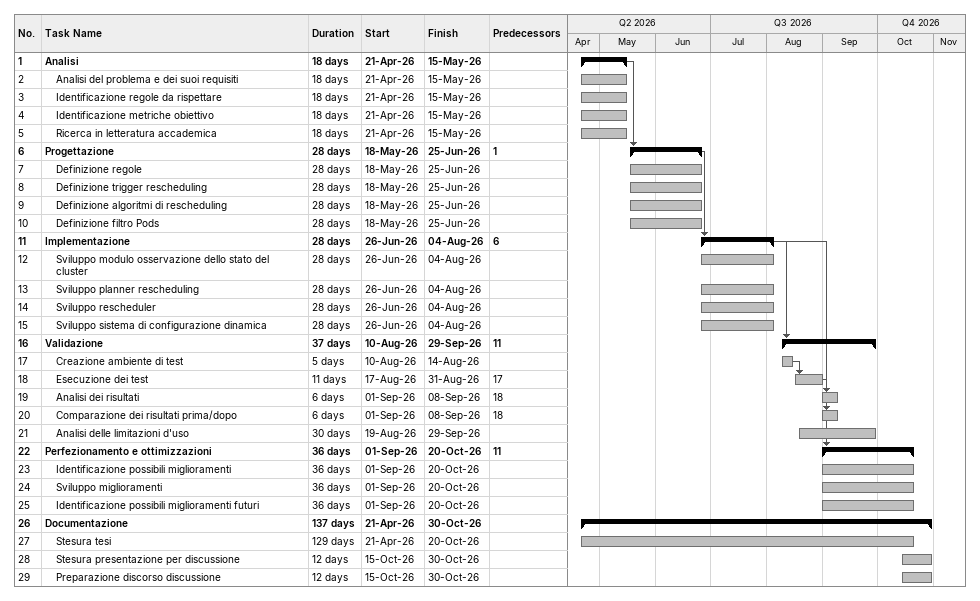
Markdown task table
| ID | Level | Task | Duration | Start | Finish | Predecessors |
|---|---|---|---|---|---|---|
| 1 | 1 | **Analisi** | 18d | 2026-04-21 | 2026-05-15 |  |
| 2 | 2 | Analisi del problema e dei suoi requisiti | 18d | 2026-04-21 | 2026-05-15 |  |
| 3 | 2 | Identificazione regole da rispettare | 18d | 2026-04-21 | 2026-05-15 |  |
| 4 | 2 | Identificazione metriche obiettivo | 18d | 2026-04-21 | 2026-05-15 |  |
| 5 | 2 | Ricerca in letteratura accademica | 18d | 2026-04-21 | 2026-05-15 |  |
| 6 | 1 | **Progettazione** | 28d | 2026-05-18 | 2026-06-25 | 1 |
| 7 | 2 | Definizione regole | 28d | 2026-05-18 | 2026-06-25 |  |
| 8 | 2 | Definizione trigger rescheduling | 28d | 2026-05-18 | 2026-06-25 |  |
| 9 | 2 | Definizione algoritmi di rescheduling | 28d | 2026-05-18 | 2026-06-25 |  |
| 10 | 2 | Definizione filtro Pods | 28d | 2026-05-18 | 2026-06-25 |  |
| 11 | 1 | **Implementazione** | 28d | 2026-06-26 | 2026-08-04 | 6 |
| 12 | 2 | Sviluppo modulo osservazione dello stato del cluster | 28d | 2026-06-26 | 2026-08-04 |  |
| 13 | 2 | Sviluppo planner rescheduling | 28d | 2026-06-26 | 2026-08-04 |  |
| 14 | 2 | Sviluppo rescheduler | 28d | 2026-06-26 | 2026-08-04 |  |
| 15 | 2 | Sviluppo sistema di configurazione dinamica | 28d | 2026-06-26 | 2026-08-04 |  |
| 16 | 1 | **Validazione** | 37d | 2026-08-10 | 2026-09-29 | 11 |
| 17 | 2 | Creazione ambiente di test | 5d | 2026-08-10 | 2026-08-14 |  |
| 18 | 2 | Esecuzione dei test | 11d | 2026-08-17 | 2026-08-31 | 17 |
| 19 | 2 | Analisi dei risultati | 6d | 2026-09-01 | 2026-09-08 | 18 |
| 20 | 2 | Comparazione dei risultati prima/dopo | 6d | 2026-09-01 | 2026-09-08 | 18 |
| 21 | 2 | Analisi delle limitazioni d'uso | 30d | 2026-08-19 | 2026-09-29 |  |
| 22 | 1 | **Perfezionamento e ottimizzazioni** | 36d | 2026-09-01 | 2026-10-20 | 11 |
| 23 | 2 | Identificazione possibili miglioramenti | 36d | 2026-09-01 | 2026-10-20 |  |
| 24 | 2 | Sviluppo miglioramenti | 36d | 2026-09-01 | 2026-10-20 |  |
| 25 | 2 | Identificazione possibili miglioramenti futuri | 36d | 2026-09-01 | 2026-10-20 |  |
| 26 | 1 | **Documentazione** | 137d | 2026-04-21 | 2026-10-30 |  |
| 27 | 2 | Stesura tesi | 129d | 2026-04-21 | 2026-10-20 |  |
| 28 | 2 | Stesura presentazione per discussione | 12d | 2026-10-15 | 2026-10-30 |  |
| 29 | 2 | Preparazione discorso discussione | 12d | 2026-10-15 | 2026-10-30 |  |
